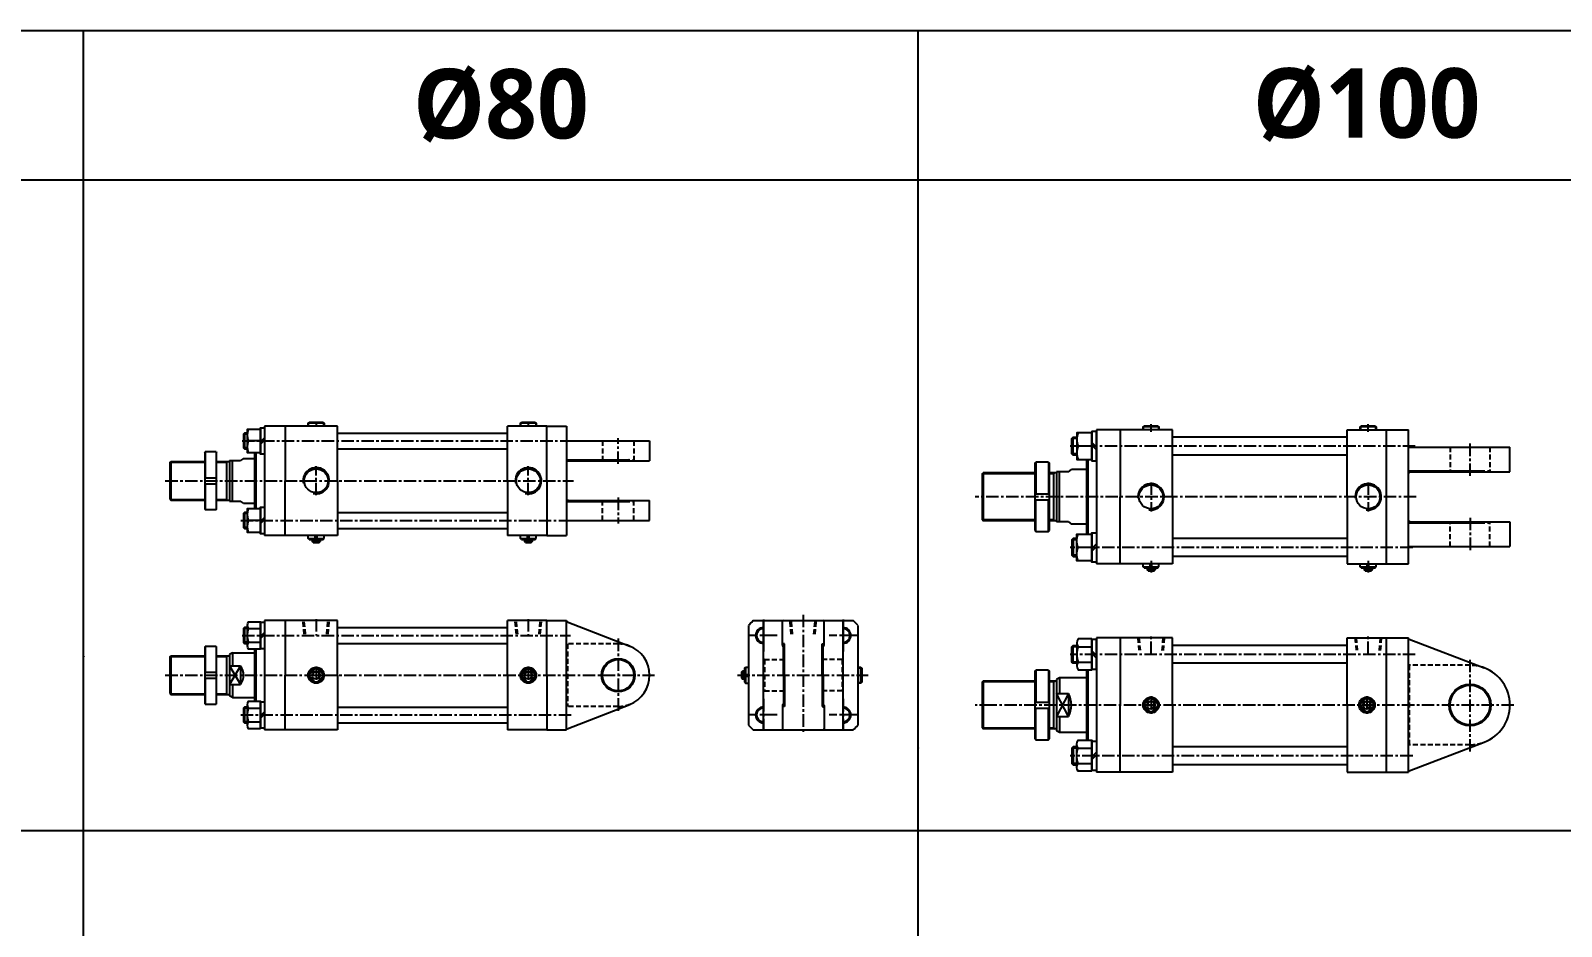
# Model space of a CAD drawing. Extents: x -819 to 29893, y -8942 to 9886.
# Drawn here: x 2279 to 3819, y 3407 to 4308 of the extents above; entities that cross this region are included whole.
import ezdxf

# ---------------------------------------------------------------- set-up
doc = ezdxf.new("R2010")
doc.units = 0
doc.header["$LTSCALE"] = 10
doc.header["$MEASUREMENT"] = 0
for name, pattern in [('CENTER', [2, 1.25, -0.25, 0.25, -0.25]), ('CENTERX2', [4, 2.5, -0.5, 0.5, -0.5]), ('HIDDENX2', [0.75, 0.5, -0.25])]:
    doc.linetypes.add(name, pattern=pattern)
doc.layers.get('0').update_dxf_attribs({"linetype": 'CONTINUOUS'})
doc.layers.get('DEFPOINTS').update_dxf_attribs({"linetype": 'CONTINUOUS'})
for name, color, linetype in [('CEN', 1, 'CENTERX2'), ('CENTER', 1, 'CENTER'), ('HID', 2, 'HIDDENX2'), ('ML', 7, 'CONTINUOUS'), ('THIN', 3, 'CONTINUOUS'), ('외형선', 3, 'CONTINUOUS'), ('중심선', 1, 'CENTER'), ('테두리', 7, 'CONTINUOUS')]:
    doc.layers.add(name, color=color, linetype=linetype)
doc.styles.add('문자', font='romans.shx')

msp = doc.modelspace()

# ---------------------------------------------------------------- linework, layer by layer
for p, q in [((1546.9, 4307.9), (2332, 4307.9)), ((2332, 4307.9), (5151.6, 4307.9)), ((2332.5, 2847.5), (2332.5, 4307.4)), ((3172.1, 2847.5), (3172.1, 4307.4)), ((1547.4, 4157.9), (2332.5, 4157.9)), ((2332.5, 4157.9), (3172.1, 4157.9)), ((3172.1, 4157.9), (4085.3, 4157.9)), ((5152.1, 3502.7), (-0.5, 3502.7))]:
    msp.add_line(p, q)
for centre, start, end in [((2332, 4307.4), 0, 90), ((3171.6, 4307.4), 0, 90), ((2333, 3678.4), 180, 270), ((3172.6, 3586.4), 180, 270)]:
    msp.add_arc(centre, 0.5, start, end)
at = {"layer": 'CEN', "color": 1, "linetype": 'CENTER'}
for p, q in [((2870.4, 3872), (2870.4, 3898)), ((3727.4, 3859.8), (3727.4, 3892.8)), ((2870.4, 3838), (2870.4, 3812)), ((3727.4, 3817.8), (3727.4, 3784.8)), ((2870.4, 3696.1), (2870.4, 3622.5)), ((3727.4, 3582.4), (3727.4, 3676.1))]:
    msp.add_line(p, q, dxfattribs=at)
at = {"layer": 'CEN', "color": 1, "linetype": 'CENTER', "ltscale": 1.5}
for p, q in [((3016.5, 3710.3), (3016.5, 3688.3)), ((3096.5, 3710.3), (3096.5, 3688.3)), ((3016.5, 3608.3), (3016.5, 3630.3)), ((3096.5, 3608.3), (3096.5, 3630.3))]:
    msp.add_line(p, q, dxfattribs=at)
at = {"layer": 'CENTER'}
for p, q in [((3016.5, 3715.4), (3016.5, 3683.2)), ((3096.5, 3715.4), (3096.5, 3683.2)), ((3030.4, 3699.3), (3002.5, 3699.3)), ((3110.4, 3699.3), (3082.5, 3699.3)), ((3016.5, 3635.4), (3016.5, 3603.2)), ((3096.5, 3635.4), (3096.5, 3603.2)), ((3030.4, 3619.3), (3002.5, 3619.3)), ((3110.4, 3619.3), (3082.5, 3619.3))]:
    msp.add_line(p, q, dxfattribs=at)
at = {"layer": 'DEFPOINTS', "color": 0, "linetype": 'ByBlock'}
for p in [(3036.5, 3690.8), (3076.5, 3690.8)]:
    msp.add_point(p, dxfattribs=at)
at = {"layer": 'HID'}
for p, q in [((2854.7, 3895), (2854.7, 3876)), ((2886.2, 3895), (2886.2, 3876)), ((3707.4, 3888.8), (3707.4, 3864.8)), ((3747.4, 3888.8), (3747.4, 3864.8)), ((2853.7, 3875), (2854.7, 3876)), ((2854.7, 3876), (2886.2, 3876)), ((2887.2, 3875), (2886.2, 3876)), ((3706.4, 3863.8), (3707.4, 3864.8)), ((3707.4, 3864.8), (3747.4, 3864.8)), ((3748.4, 3863.8), (3747.4, 3864.8)), ((2853.7, 3835), (2854.7, 3834)), ((2887.2, 3835), (2886.2, 3834)), ((2854.7, 3834), (2886.2, 3834)), ((2854.7, 3815), (2854.7, 3834)), ((2886.2, 3815), (2886.2, 3834)), ((3706.4, 3813.8), (3707.4, 3812.8)), ((3707.4, 3812.8), (3747.4, 3812.8)), ((3707.4, 3788.8), (3707.4, 3812.8)), ((3748.4, 3813.8), (3747.4, 3812.8)), ((3747.4, 3788.8), (3747.4, 3812.8)), ((2554.4, 3700.6), (2553.2, 3714.3)), ((2555.7, 3700.6), (2554.4, 3714.3)), ((2577.2, 3700.6), (2578.4, 3714.3)), ((2578.4, 3700.6), (2579.7, 3714.3)), ((2767.9, 3700.6), (2766.7, 3714.2)), ((2769.2, 3700.6), (2767.9, 3714.2)), ((2790.7, 3700.6), (2791.9, 3714.2)), ((2791.9, 3700.6), (2793.2, 3714.2)), ((3044.5, 3700.6), (3043.2, 3714.2)), ((3045.7, 3700.6), (3044.5, 3714.2)), ((3067.2, 3700.6), (3068.5, 3714.2)), ((3068.5, 3700.6), (3069.7, 3714.2)), ((3393.1, 3696.8), (3394.4, 3682.8)), ((3394.3, 3696.8), (3395.6, 3682.2)), ((3418.4, 3696.8), (3417.2, 3682.2)), ((3419.6, 3696.8), (3418.4, 3682.8)), ((3611.6, 3696.8), (3612.9, 3682.8)), ((3612.8, 3696.8), (3614.1, 3682.2)), ((3636.9, 3696.8), (3635.7, 3682.2)), ((3638.1, 3696.8), (3636.9, 3682.8)), ((2870.4, 3690.8), (2818.4, 3690.8)), ((2819.4, 3690.8), (2819.4, 3627.8)), ((3016.5, 3676), (3017.5, 3675)), ((3017.5, 3675), (3036.5, 3675)), ((3017.5, 3675), (3017.5, 3643.5)), ((3095.5, 3675), (3076.5, 3675)), ((3096.5, 3676), (3095.5, 3675)), ((3095.5, 3675), (3095.5, 3643.5)), ((3727.4, 3669.3), (3665.4, 3669.3)), ((3666.4, 3589.3), (3666.4, 3669.3)), ((3016.5, 3642.5), (3017.5, 3643.5)), ((3017.5, 3643.5), (3036.5, 3643.5)), ((3095.5, 3643.5), (3076.5, 3643.5)), ((3096.5, 3642.5), (3095.5, 3643.5)), ((2870.4, 3627.8), (2818.4, 3627.8)), ((3727.4, 3589.3), (3665.4, 3589.3))]:
    msp.add_line(p, q, dxfattribs=at)
for centre, radius, start, end in [((2880.9, 3875), 1, 0, 90), ((3740.6, 3863.8), 1, 0, 90), ((2880.9, 3835), 1, 270, 0), ((3740.6, 3813.8), 1, 270, 0), ((2870.4, 3659.3), 31.5, 68.7655, 90), ((3727.4, 3629.3), 40, 69.0952, 90), ((2870.4, 3659.3), 31.5, 270, 291.2345), ((3727.4, 3629.3), 40, 270, 290.9048)]:
    msp.add_arc(centre, radius, start, end, dxfattribs=at)
at = {"layer": 'ML'}
for p, q in [((2558.4, 3913), (2559.4, 3914)), ((2574.4, 3913), (2558.4, 3913)), ((2558.4, 3910), (2558.4, 3913)), ((2559.4, 3914), (2573.4, 3914)), ((2573.4, 3914), (2574.4, 3913)), ((2574.4, 3913), (2574.4, 3910)), ((2771.9, 3913), (2772.9, 3914)), ((2787.9, 3913), (2771.9, 3913)), ((2771.9, 3910), (2771.9, 3913)), ((2772.9, 3914), (2786.9, 3914)), ((2786.9, 3914), (2787.9, 3913)), ((2787.9, 3913), (2787.9, 3910)), ((2494.5, 3903), (2494.5, 3887)), ((2510.4, 3894.1), (2514.4, 3898.1)), ((2514.4, 3910), (2514.4, 3800)), ((2535.4, 3910), (2514.4, 3910)), ((2587.9, 3910), (2535.4, 3910)), ((2535.4, 3910), (2535.4, 3855)), ((2587.9, 3855), (2587.9, 3910)), ((2587.9, 3903), (2758.9, 3903)), ((2798.4, 3910), (2758.9, 3910)), ((2758.9, 3855), (2758.9, 3910)), ((2798.4, 3855), (2798.4, 3910)), ((2798.4, 3910), (2818.4, 3910)), ((2818.4, 3910), (2818.4, 3800)), ((3328.1, 3880.8), (3328.1, 3898.8)), ((3351.4, 3906.3), (3351.4, 3771.3)), ((3375.4, 3906.3), (3351.4, 3906.3)), ((3427.9, 3906.3), (3375.4, 3906.3)), ((3375.4, 3906.3), (3375.4, 3838.8)), ((3398.4, 3909.3), (3399.4, 3910.3)), ((3414.4, 3909.3), (3398.4, 3909.3)), ((3398.4, 3906.3), (3398.4, 3909.3)), ((3399.4, 3910.3), (3413.4, 3910.3)), ((3413.4, 3910.3), (3414.4, 3909.3)), ((3414.4, 3909.3), (3414.4, 3906.3)), ((3427.9, 3838.8), (3427.9, 3906.3)), ((3603.9, 3898.8), (3427.9, 3898.8)), ((3603.9, 3906.3), (3643.4, 3906.3)), ((3603.9, 3838.8), (3603.9, 3906.3)), ((3610.4, 3906.3), (3636.8, 3906.3)), ((3616.9, 3909.3), (3617.9, 3910.3)), ((3632.9, 3909.3), (3616.9, 3909.3)), ((3616.9, 3906.3), (3616.9, 3909.3)), ((3617.9, 3910.3), (3631.9, 3910.3)), ((3631.9, 3910.3), (3632.9, 3909.3)), ((3632.9, 3909.3), (3632.9, 3906.3)), ((3643.4, 3771.3), (3643.4, 3906.3)), ((3643.4, 3906.3), (3665.4, 3906.3)), ((3665.4, 3771.3), (3665.4, 3906.3)), ((2454.3, 3883.5), (2454.8, 3884)), ((2454.3, 3883.5), (2454.3, 3826.5)), ((2454.8, 3884), (2454.8, 3858)), ((2465.8, 3884), (2454.8, 3884)), ((2465.8, 3884), (2465.8, 3858)), ((2465.8, 3884), (2466.3, 3883.5)), ((2466.3, 3826.5), (2466.3, 3883.5)), ((2510.4, 3895), (2498.5, 3895)), ((2504.4, 3883), (2504.4, 3827)), ((2505.9, 3883), (2505.9, 3827)), ((2510.4, 3891.9), (2514.4, 3895.9)), ((2587.9, 3887), (2758.9, 3887)), ((2818.4, 3895), (2901.9, 3895)), ((2901.9, 3895), (2901.9, 3875)), ((3346.8, 3889.8), (3333, 3889.8)), ((3346.8, 3893.4), (3351.4, 3888.8)), ((3346.8, 3890.8), (3351.4, 3886.2)), ((3665.4, 3888.8), (3767.4, 3888.8)), ((3767.4, 3863.8), (3767.4, 3888.8)), ((2419.4, 3873.5), (2420.4, 3874.5)), ((2419.4, 3873.5), (2419.4, 3836.5)), ((2420.4, 3874.5), (2420.4, 3835.5)), ((2420.4, 3874.5), (2454.3, 3874.5)), ((2466.3, 3874.5), (2479.4, 3874.5)), ((2476.4, 3874.5), (2476.4, 3835.5)), ((2479.4, 3875.5), (2479.4, 3834.5)), ((2479.4, 3875.5), (2490.4, 3875.5)), ((2482.4, 3834.5), (2482.4, 3875.5)), ((2493.4, 3877.5), (2490.4, 3875.5)), ((2493.4, 3877.5), (2504.4, 3877.5)), ((2818.4, 3876), (2880.9, 3876)), ((2818.4, 3874), (2819.4, 3874)), ((2819.4, 3875), (2901.9, 3875)), ((2819.4, 3874), (2819.4, 3875)), ((3289.4, 3872.8), (3290.4, 3873.8)), ((3289.4, 3872.8), (3289.4, 3804.8)), ((3290.4, 3873.8), (3290.4, 3841.8)), ((3303.4, 3873.8), (3290.4, 3873.8)), ((3303.4, 3873.8), (3303.4, 3841.8)), ((3303.4, 3873.8), (3304.4, 3872.8)), ((3304.4, 3804.8), (3304.4, 3872.8)), ((3323.4, 3863.8), (3326.4, 3866.3)), ((3341.4, 3866.3), (3326.4, 3866.3)), ((3341.4, 3876.3), (3341.4, 3801.3)), ((3342.9, 3876.3), (3342.9, 3801.3)), ((3603.9, 3880.8), (3427.9, 3880.8)), ((2454.3, 3858), (2466.3, 3858)), ((2454.3, 3852), (2466.3, 3852)), ((2454.8, 3852), (2454.8, 3826)), ((2465.8, 3852), (2465.8, 3826)), ((2535.4, 3800), (2535.4, 3855)), ((2587.9, 3855), (2587.9, 3800)), ((2758.9, 3855), (2758.9, 3800)), ((2798.4, 3855), (2798.4, 3800)), ((3236.4, 3861.8), (3237.4, 3862.8)), ((3236.4, 3861.8), (3236.4, 3815.8)), ((3237.4, 3862.8), (3237.4, 3814.8)), ((3289.4, 3862.8), (3237.4, 3862.8)), ((3311.4, 3862.8), (3304.4, 3862.8)), ((3308.4, 3862.8), (3308.4, 3814.8)), ((3311.4, 3863.8), (3311.4, 3813.8)), ((3323.4, 3863.8), (3311.4, 3863.8)), ((3314.4, 3813.8), (3314.4, 3863.8)), ((3665.4, 3864.8), (3740.6, 3864.8)), ((3665.4, 3862.8), (3666.4, 3862.8)), ((3666.4, 3863.8), (3767.4, 3863.8)), ((3666.4, 3863.8), (3666.4, 3862.8)), ((2419.4, 3836.5), (2420.4, 3835.5)), ((2420.4, 3835.5), (2454.3, 3835.5)), ((2466.3, 3835.5), (2479.4, 3835.5)), ((2818.4, 3836), (2819.4, 3836)), ((2819.4, 3836), (2819.4, 3835)), ((2819.4, 3835), (2901.9, 3835)), ((2901.9, 3815), (2901.9, 3835)), ((3289.4, 3841.8), (3304.4, 3841.8)), ((3289.4, 3835.8), (3304.4, 3835.8)), ((3290.4, 3803.8), (3290.4, 3835.8)), ((3303.4, 3803.8), (3303.4, 3835.8)), ((3375.4, 3771.3), (3375.4, 3838.8)), ((3427.9, 3838.8), (3427.9, 3771.3)), ((3603.9, 3838.8), (3603.9, 3771.3)), ((2454.3, 3826.5), (2454.8, 3826)), ((2454.8, 3826), (2465.8, 3826)), ((2465.8, 3826), (2466.3, 3826.5)), ((2479.4, 3834.5), (2490.4, 3834.5)), ((2493.4, 3832.5), (2490.4, 3834.5)), ((2493.4, 3832.5), (2504.4, 3832.5)), ((2494.5, 3823), (2494.5, 3807)), ((2587.9, 3823), (2758.9, 3823)), ((2818.4, 3834), (2880.9, 3834)), ((2510.4, 3815), (2498.5, 3815)), ((2510.4, 3814.1), (2514.4, 3818.1)), ((2510.4, 3811.9), (2514.4, 3815.9)), ((2587.9, 3807), (2758.9, 3807)), ((2818.4, 3815), (2901.9, 3815)), ((3236.4, 3815.8), (3237.4, 3814.8)), ((3289.4, 3814.8), (3237.4, 3814.8)), ((3289.4, 3804.8), (3290.4, 3803.8)), ((3303.4, 3803.8), (3304.4, 3804.8)), ((3311.4, 3814.8), (3304.4, 3814.8)), ((3323.4, 3813.8), (3311.4, 3813.8)), ((3323.4, 3813.8), (3326.4, 3811.3)), ((3341.4, 3811.3), (3326.4, 3811.3)), ((3665.4, 3814.8), (3666.4, 3814.8)), ((3665.4, 3812.8), (3740.6, 3812.8)), ((3666.4, 3813.8), (3666.4, 3814.8)), ((3666.4, 3813.8), (3767.4, 3813.8)), ((3767.4, 3813.8), (3767.4, 3788.8)), ((2535.4, 3800), (2514.4, 3800)), ((2587.9, 3800), (2535.4, 3800)), ((2558.4, 3797), (2558.4, 3800)), ((2559.4, 3796), (2558.4, 3797)), ((2558.4, 3797), (2565.6, 3797)), ((2559.4, 3796), (2573.4, 3796)), ((2562.4, 3796), (2562.4, 3794)), ((2563.4, 3793), (2562.4, 3794)), ((2562.4, 3794), (2570.4, 3794)), ((2563.4, 3793), (2569.4, 3793)), ((2565.6, 3796), (2565.6, 3800)), ((2567.3, 3796), (2567.3, 3800)), ((2567.3, 3797), (2574.4, 3797)), ((2569.4, 3793), (2570.4, 3794)), ((2570.4, 3796), (2570.4, 3794)), ((2573.4, 3796), (2574.4, 3797)), ((2574.4, 3797), (2574.4, 3800)), ((2798.4, 3800), (2758.9, 3800)), ((2771.9, 3797), (2771.9, 3800)), ((2772.9, 3796), (2771.9, 3797)), ((2771.9, 3797), (2779.1, 3797)), ((2772.9, 3796), (2786.9, 3796)), ((2775.9, 3796), (2775.9, 3794)), ((2775.9, 3794), (2783.9, 3794)), ((2776.9, 3793), (2775.9, 3794)), ((2776.9, 3793), (2782.9, 3793)), ((2779.1, 3796), (2779.1, 3800)), ((2780.8, 3796), (2780.8, 3800)), ((2780.8, 3797), (2787.9, 3797)), ((2782.9, 3793), (2783.9, 3794)), ((2783.9, 3796), (2783.9, 3794)), ((2786.9, 3796), (2787.9, 3797)), ((2787.9, 3797), (2787.9, 3800)), ((2798.4, 3800), (2818.4, 3800)), ((3290.4, 3803.8), (3303.4, 3803.8)), ((3328.1, 3796.8), (3328.1, 3778.8)), ((3346.8, 3786.8), (3351.4, 3791.4)), ((3346.8, 3784.2), (3351.4, 3788.8)), ((3603.9, 3796.8), (3427.9, 3796.8)), ((3665.4, 3788.8), (3767.4, 3788.8)), ((3346.8, 3787.8), (3333, 3787.8)), ((3603.9, 3778.8), (3427.9, 3778.8)), ((3375.4, 3771.3), (3351.4, 3771.3)), ((3427.9, 3771.3), (3375.4, 3771.3)), ((3398.4, 3768.3), (3398.4, 3771.3)), ((3398.4, 3768.3), (3405.5, 3768.3)), ((3399.4, 3767.3), (3398.4, 3768.3)), ((3399.4, 3767.3), (3413.4, 3767.3)), ((3402.4, 3767.3), (3402.4, 3765.3)), ((3402.4, 3765.3), (3410.4, 3765.3)), ((3403.4, 3764.3), (3402.4, 3765.3)), ((3403.4, 3764.3), (3409.4, 3764.3)), ((3405.5, 3767.3), (3405.5, 3771.3)), ((3407.2, 3767.3), (3407.2, 3771.3)), ((3407.2, 3768.3), (3414.4, 3768.3)), ((3409.4, 3764.3), (3410.4, 3765.3)), ((3410.4, 3767.3), (3410.4, 3765.3)), ((3413.4, 3767.3), (3414.4, 3768.3)), ((3414.4, 3768.3), (3414.4, 3771.3)), ((3603.9, 3771.3), (3643.4, 3771.3)), ((3616.9, 3768.3), (3616.9, 3771.3)), ((3617.9, 3767.3), (3616.9, 3768.3)), ((3616.9, 3768.3), (3624, 3768.3)), ((3617.9, 3767.3), (3631.9, 3767.3)), ((3620.9, 3767.3), (3620.9, 3765.3)), ((3620.9, 3765.3), (3628.9, 3765.3)), ((3621.9, 3764.3), (3620.9, 3765.3)), ((3621.9, 3764.3), (3627.9, 3764.3)), ((3624, 3767.3), (3624, 3771.3)), ((3625.7, 3767.3), (3625.7, 3771.3)), ((3625.7, 3768.3), (3632.9, 3768.3)), ((3627.9, 3764.3), (3628.9, 3765.3)), ((3628.9, 3767.3), (3628.9, 3765.3)), ((3631.9, 3767.3), (3632.9, 3768.3)), ((3632.9, 3768.3), (3632.9, 3771.3)), ((3643.4, 3771.3), (3665.4, 3771.3)), ((2535.4, 3714.3), (2514.4, 3714.3)), ((2514.4, 3714.3), (2514.4, 3604.3)), ((2587.9, 3714.3), (2535.4, 3714.3)), ((2535.4, 3714.3), (2535.4, 3659.3)), ((2587.9, 3659.3), (2587.9, 3714.3)), ((2798.4, 3714.3), (2758.9, 3714.3)), ((2758.9, 3659.3), (2758.9, 3714.3)), ((2798.4, 3659.3), (2798.4, 3714.3)), ((2798.4, 3714.3), (2818.4, 3714.3)), ((2818.4, 3604.3), (2818.4, 3714.3)), ((2819.1, 3713), (2881.9, 3688.6)), ((3006.2, 3714.3), (3106.7, 3714.3)), ((3016.5, 3604.3), (3016.5, 3714.3)), ((3035.5, 3689.6), (3035.5, 3713.3)), ((3077.5, 3689.6), (3077.5, 3713.3)), ((3096.5, 3604.3), (3096.5, 3714.3)), ((2494.5, 3707.3), (2494.5, 3691.3)), ((2497.4, 3688.9), (2497.4, 3709.7)), ((2498.5, 3706.2), (2510.4, 3706.2)), ((2510.4, 3698.4), (2514.4, 3702.4)), ((2510.4, 3696.2), (2514.4, 3700.2)), ((2587.9, 3707.3), (2758.9, 3707.3)), ((3001.5, 3709.5), (3001.5, 3609)), ((3111.5, 3709.5), (3111.5, 3609)), ((3375.4, 3696.8), (3351.4, 3696.8)), ((3351.4, 3696.8), (3351.4, 3561.8)), ((3375.4, 3696.8), (3375.4, 3629.3)), ((3427.9, 3696.8), (3375.4, 3696.8)), ((3427.9, 3629.3), (3427.9, 3696.8)), ((3603.9, 3696.8), (3643.4, 3696.8)), ((3603.9, 3629.3), (3603.9, 3696.8)), ((3610.4, 3696.8), (3636.8, 3696.8)), ((3643.4, 3561.8), (3643.4, 3696.8)), ((3643.4, 3696.8), (3665.4, 3696.8)), ((3665.4, 3561.8), (3665.4, 3696.8)), ((3665.4, 3696.4), (3665.4, 3696.8)), ((2454.3, 3687.8), (2454.8, 3688.3)), ((2454.3, 3687.8), (2454.3, 3630.8)), ((2465.8, 3688.3), (2454.8, 3688.3)), ((2454.8, 3688.3), (2454.8, 3662.3)), ((2465.8, 3688.3), (2466.3, 3687.8)), ((2465.8, 3688.3), (2465.8, 3662.3)), ((2466.3, 3630.8), (2466.3, 3687.8)), ((2482.4, 3681.8), (2479.4, 3680)), ((2482.4, 3681.8), (2504.4, 3681.8)), ((2482.4, 3681.8), (2482.4, 3668.6)), ((2498.5, 3692.4), (2510.4, 3692.4)), ((2504.4, 3685.4), (2504.4, 3633.1)), ((2505.9, 3685.4), (2505.9, 3633.1)), ((2587.9, 3691.3), (2758.9, 3691.3)), ((3036.5, 3659.3), (3036.5, 3690.8)), ((3037.5, 3690.8), (3036.5, 3690.8)), ((3037.5, 3659.3), (3037.5, 3690.8)), ((3075.5, 3659.3), (3075.5, 3690.8)), ((3075.5, 3690.8), (3076.5, 3690.8)), ((3076.5, 3659.3), (3076.5, 3690.8)), ((3328.1, 3671.3), (3328.1, 3689.3)), ((3331.8, 3691.9), (3331.8, 3668.6)), ((3333, 3688), (3346.8, 3688)), ((3346.8, 3683.9), (3351.4, 3679.3)), ((3346.8, 3681.2), (3351.4, 3676.6)), ((3603.9, 3689.3), (3427.9, 3689.3)), ((3666, 3695.5), (3741.6, 3666.6)), ((2419.4, 3677.8), (2420.4, 3678.8)), ((2419.4, 3677.8), (2419.4, 3640.8)), ((2420.4, 3678.8), (2454.3, 3678.8)), ((2420.4, 3678.8), (2420.4, 3639.8)), ((2466.3, 3678.8), (2479.4, 3678.8)), ((2476.4, 3678.8), (2476.4, 3639.8)), ((2479.4, 3680), (2479.4, 3638.5)), ((2479.4, 3668.6), (2490.4, 3668.6)), ((2490.4, 3668.6), (2490.4, 3650)), ((2565.6, 3666.2), (2559.5, 3660.1)), ((2567.3, 3666.2), (2573.4, 3660.1)), ((2779.1, 3666.2), (2773, 3660.1)), ((2780.8, 3666.2), (2786.9, 3660.1)), ((2997.5, 3666.3), (2998.5, 3667.3)), ((2997.5, 3666.3), (2997.5, 3652.3)), ((2998.5, 3667.3), (2998.5, 3660.1)), ((2998.5, 3667.3), (3001.5, 3667.3)), ((3111.5, 3667.3), (3114.5, 3667.3)), ((3114.5, 3651.3), (3114.5, 3667.3)), ((3114.5, 3667.3), (3115.5, 3666.3)), ((3115.5, 3666.3), (3115.5, 3652.3)), ((3333, 3672.5), (3346.8, 3672.5)), ((3603.9, 3671.3), (3427.9, 3671.3)), ((2454.3, 3662.3), (2466.3, 3662.3)), ((2454.3, 3656.3), (2466.3, 3656.3)), ((2454.8, 3656.3), (2454.8, 3630.3)), ((2465.8, 3656.3), (2465.8, 3630.3)), ((2535.4, 3604.3), (2535.4, 3659.3)), ((2559.5, 3658.5), (2565.6, 3652.3)), ((2573.4, 3658.5), (2567.3, 3652.3)), ((2587.9, 3659.3), (2587.9, 3604.3)), ((2758.9, 3659.3), (2758.9, 3604.3)), ((2773, 3658.5), (2779.1, 3652.3)), ((2786.9, 3658.5), (2780.8, 3652.3)), ((2798.4, 3659.3), (2798.4, 3604.3)), ((2994.5, 3662.3), (2995.5, 3663.3)), ((2994.5, 3662.3), (2994.5, 3656.3)), ((2994.5, 3656.3), (2995.5, 3655.3)), ((2995.5, 3663.3), (2995.5, 3655.3)), ((2997.5, 3663.3), (2995.5, 3663.3)), ((2997.5, 3655.3), (2995.5, 3655.3)), ((2997.5, 3660.1), (3001.5, 3660.1)), ((2997.5, 3658.5), (3001.5, 3658.5)), ((2997.5, 3652.3), (2998.5, 3651.3)), ((2998.5, 3658.5), (2998.5, 3651.3)), ((2998.5, 3651.3), (3001.5, 3651.3)), ((3036.5, 3659.3), (3036.5, 3627.8)), ((3037.5, 3659.3), (3037.5, 3627.8)), ((3075.5, 3659.3), (3075.5, 3627.8)), ((3076.5, 3659.3), (3076.5, 3627.8)), ((3114.5, 3651.3), (3111.5, 3651.3)), ((3115.5, 3652.3), (3114.5, 3651.3)), ((3236.4, 3652.3), (3237.4, 3653.3)), ((3236.4, 3652.3), (3236.4, 3606.3)), ((3237.4, 3653.3), (3237.4, 3605.3)), ((3289.4, 3653.3), (3237.4, 3653.3)), ((3289.4, 3663.3), (3290.4, 3664.3)), ((3289.4, 3663.3), (3289.4, 3595.3)), ((3303.4, 3664.3), (3290.4, 3664.3)), ((3290.4, 3664.3), (3290.4, 3632.3)), ((3303.4, 3664.3), (3304.4, 3663.3)), ((3303.4, 3664.3), (3303.4, 3632.3)), ((3304.4, 3595.3), (3304.4, 3663.3)), ((3311.4, 3653.3), (3304.4, 3653.3)), ((3308.4, 3653.3), (3308.4, 3605.3)), ((3314.4, 3656.8), (3311.4, 3655)), ((3311.4, 3655), (3311.4, 3603.5)), ((3341.4, 3656.8), (3314.4, 3656.8)), ((3314.4, 3656.8), (3314.4, 3640.8)), ((3341.4, 3664.7), (3341.4, 3593.8)), ((3342.9, 3664.7), (3342.9, 3593.8)), ((2419.4, 3640.8), (2420.4, 3639.8)), ((2420.4, 3639.8), (2454.3, 3639.8)), ((2466.3, 3639.8), (2479.4, 3639.8)), ((2479.4, 3650), (2490.4, 3650)), ((2482.4, 3636.8), (2479.4, 3638.5)), ((2482.4, 3650), (2482.4, 3636.8)), ((2482.4, 3636.8), (2504.4, 3636.8)), ((3311.4, 3640.8), (3323.4, 3640.8)), ((3323.4, 3640.8), (3323.4, 3617.7)), ((3405.5, 3636.2), (3399.4, 3630.1)), ((3407.2, 3636.2), (3413.3, 3630.1)), ((3622.8, 3636.2), (3616.7, 3630.1)), ((3624.4, 3636.2), (3630.6, 3630.1)), ((2454.3, 3630.8), (2454.8, 3630.3)), ((2454.8, 3630.3), (2465.8, 3630.3)), ((2465.8, 3630.3), (2466.3, 3630.8)), ((2494.5, 3627.3), (2494.5, 3611.3)), ((2497.4, 3608.9), (2497.4, 3629.7)), ((2498.5, 3626.2), (2510.4, 3626.2)), ((2510.4, 3618.4), (2514.4, 3622.4)), ((2510.4, 3616.2), (2514.4, 3620.2)), ((2587.9, 3627.3), (2758.9, 3627.3)), ((2819.1, 3605.5), (2881.9, 3629.9)), ((3035.5, 3628.9), (3035.5, 3605.3)), ((3037.5, 3627.8), (3036.5, 3627.8)), ((3075.5, 3627.8), (3076.5, 3627.8)), ((3077.5, 3628.9), (3077.5, 3605.3)), ((3289.4, 3632.3), (3304.4, 3632.3)), ((3289.4, 3626.3), (3304.4, 3626.3)), ((3290.4, 3594.3), (3290.4, 3626.3)), ((3303.4, 3594.3), (3303.4, 3626.3)), ((3375.4, 3561.8), (3375.4, 3629.3)), ((3399.4, 3628.4), (3405.5, 3622.3)), ((3413.3, 3628.4), (3407.2, 3622.3)), ((3427.9, 3629.3), (3427.9, 3561.8)), ((3603.9, 3629.3), (3603.9, 3561.8)), ((3616.7, 3628.4), (3622.8, 3622.3)), ((3630.6, 3628.4), (3624.4, 3622.3)), ((2498.5, 3612.4), (2510.4, 3612.4)), ((2535.4, 3604.3), (2514.4, 3604.3)), ((2587.9, 3604.3), (2535.4, 3604.3)), ((2587.9, 3611.3), (2758.9, 3611.3)), ((2798.4, 3604.3), (2758.9, 3604.3)), ((2798.4, 3604.3), (2818.4, 3604.3)), ((2818.4, 3604.3), (2818.4, 3604.6)), ((3006.2, 3604.3), (3106.7, 3604.3)), ((3236.4, 3606.3), (3237.4, 3605.3)), ((3289.4, 3605.3), (3237.4, 3605.3)), ((3311.4, 3605.3), (3304.4, 3605.3)), ((3311.4, 3617.7), (3323.4, 3617.7)), ((3314.4, 3617.7), (3314.4, 3601.8)), ((3289.4, 3595.3), (3290.4, 3594.3)), ((3290.4, 3594.3), (3303.4, 3594.3)), ((3303.4, 3594.3), (3304.4, 3595.3)), ((3314.4, 3601.8), (3311.4, 3603.5)), ((3341.4, 3601.8), (3314.4, 3601.8)), ((3331.8, 3566.6), (3331.8, 3589.9)), ((3666, 3563), (3741.6, 3591.9)), ((3328.1, 3587.3), (3328.1, 3569.3)), ((3333, 3586), (3346.8, 3586)), ((3346.8, 3577.3), (3351.4, 3581.9)), ((3346.8, 3574.6), (3351.4, 3579.2)), ((3603.9, 3587.3), (3427.9, 3587.3)), ((3333, 3570.5), (3346.8, 3570.5)), ((3375.4, 3561.8), (3351.4, 3561.8)), ((3427.9, 3561.8), (3375.4, 3561.8)), ((3603.9, 3569.3), (3427.9, 3569.3)), ((3603.9, 3561.8), (3643.4, 3561.8)), ((3643.4, 3561.8), (3665.4, 3561.8)), ((3665.4, 3562.1), (3665.4, 3561.8))]:
    msp.add_line(p, q, dxfattribs=at)
at = {"layer": 'ML', "color": 1, "linetype": 'CENTER'}
for p, q in [((2566.4, 3914.5), (2566.4, 3909.2)), ((3406.4, 3904.2), (3406.4, 3911.8)), ((3624.9, 3904.2), (3624.9, 3911.8)), ((2566.4, 3840.4), (2566.4, 3869.6)), ((2779.9, 3840.4), (2779.9, 3869.6)), ((2414.7, 3855), (2825.2, 3855)), ((3406.4, 3853.3), (3406.4, 3824.2)), ((3624.9, 3853.3), (3624.9, 3824.2)), ((2566.4, 3800.9), (2566.4, 3792)), ((2779.9, 3800.9), (2779.9, 3792)), ((3406.4, 3774.3), (3406.4, 3762.7)), ((3624.9, 3774.3), (3624.9, 3762.7)), ((3056.5, 3720), (3056.5, 3602)), ((3406.4, 3680.6), (3406.4, 3698.5)), ((3624.9, 3680.6), (3624.9, 3698.5)), ((2566.4, 3668.1), (2566.4, 3650.5)), ((2779.9, 3668.1), (2779.9, 3650.5)), ((2557.6, 3659.3), (2575.2, 3659.3)), ((2771.1, 3659.3), (2788.7, 3659.3)), ((2990.2, 3659.3), (3121.8, 3659.3)), ((3406.4, 3638.1), (3406.4, 3620.5)), ((3623.6, 3638.1), (3623.6, 3620.5)), ((3397.6, 3629.3), (3415.2, 3629.3)), ((3614.8, 3629.3), (3632.4, 3629.3))]:
    msp.add_line(p, q, dxfattribs=at)
at = {"layer": 'ML'}
for points in [[(2497.4, 3903), (2494.5, 3903), (2493.4, 3901.9), (2493.4, 3888.1), (2494.5, 3887), (2497.4, 3887)], [(2514.4, 3908.3), (2514.4, 3881.7), (2510.4, 3881.7), (2510.4, 3908.3), (2514.4, 3908.3)], [(3331.8, 3880.8), (3328.1, 3880.8), (3326.8, 3882.1), (3326.8, 3897.4), (3328.1, 3898.8), (3331.8, 3898.8)], [(3351.4, 3875), (3351.4, 3904.6), (3346.8, 3904.6), (3346.8, 3875), (3351.4, 3875)], [(2497.4, 3823), (2494.5, 3823), (2493.4, 3821.9), (2493.4, 3808.1), (2494.5, 3807), (2497.4, 3807)], [(2514.4, 3828.3), (2514.4, 3801.7), (2510.4, 3801.7), (2510.4, 3828.3), (2514.4, 3828.3)], [(3331.8, 3796.8), (3328.1, 3796.8), (3326.8, 3795.4), (3326.8, 3780.1), (3328.1, 3778.8), (3331.8, 3778.8)], [(3351.4, 3802.6), (3351.4, 3773), (3346.8, 3773), (3346.8, 3802.6), (3351.4, 3802.6)], [(2514.4, 3712.6), (2514.4, 3686), (2510.4, 3686), (2510.4, 3712.6), (2514.4, 3712.6)], [(2497.4, 3707.3), (2494.5, 3707.3), (2493.4, 3706.2), (2493.4, 3692.4), (2494.5, 3691.3), (2497.4, 3691.3)], [(3331.8, 3671.3), (3328.1, 3671.3), (3326.8, 3672.6), (3326.8, 3687.9), (3328.1, 3689.3), (3331.8, 3689.3)], [(3351.4, 3665.5), (3351.4, 3695.1), (3346.8, 3695.1), (3346.8, 3665.5), (3351.4, 3665.5)], [(2497.4, 3627.3), (2494.5, 3627.3), (2493.4, 3626.2), (2493.4, 3612.4), (2494.5, 3611.3), (2497.4, 3611.3)], [(2514.4, 3632.6), (2514.4, 3606), (2510.4, 3606), (2510.4, 3632.6), (2514.4, 3632.6)], [(3351.4, 3593.1), (3351.4, 3563.5), (3346.8, 3563.5), (3346.8, 3593.1), (3351.4, 3593.1)], [(3331.8, 3587.3), (3328.1, 3587.3), (3326.8, 3585.9), (3326.8, 3570.6), (3328.1, 3569.3), (3331.8, 3569.3)]]:
    msp.add_lwpolyline(points, dxfattribs=at)
for points in [[(2498.5, 3883, -0.178633), (2498.5, 3895, -0.178633), (2498.5, 3907)], [(3333, 3903.3, 0.178633), (3333, 3889.8, 0.178633), (3333, 3876.3)], [(2498.5, 3803, -0.178633), (2498.5, 3815, -0.178633), (2498.5, 3827)], [(3333, 3774.3, -0.178633), (3333, 3787.8, -0.178633), (3333, 3801.3)], [(2510.4, 3685.4), (2498.5, 3685.4, -0.309401), (2498.5, 3692.4, -0.154701), (2498.5, 3706.2, -0.309401), (2498.5, 3713.1), (2510.4, 3713.1), (2510.4, 3685.4)], [(3346.8, 3695.8), (3333, 3695.8, 0.309401), (3333, 3688, 0.154701), (3333, 3672.5, 0.309401), (3333, 3664.7), (3346.8, 3664.7), (3346.8, 3695.8)], [(2510.4, 3605.4), (2498.5, 3605.4, -0.309401), (2498.5, 3612.4, -0.154701), (2498.5, 3626.2, -0.309401), (2498.5, 3633.1), (2510.4, 3633.1), (2510.4, 3605.4)], [(3346.8, 3562.7), (3333, 3562.7, -0.309401), (3333, 3570.5, -0.154701), (3333, 3586, -0.309401), (3333, 3593.8), (3346.8, 3593.8), (3346.8, 3562.7)]]:
    msp.add_lwpolyline(points, format="xyb", dxfattribs=at)
for points in [[(2510.4, 3883), (2497.4, 3883), (2497.4, 3907), (2510.4, 3907)], [(3346.8, 3903.3), (3331.8, 3903.3), (3331.8, 3876.3), (3346.8, 3876.3)], [(2510.4, 3803), (2497.4, 3803), (2497.4, 3827), (2510.4, 3827)], [(3346.8, 3774.3), (3331.8, 3774.3), (3331.8, 3801.3), (3346.8, 3801.3)]]:
    msp.add_lwpolyline(points, close=True, dxfattribs=at)
for centre, radius in [((2566.4, 3855), 12), ((2779.9, 3855), 12), ((3406.4, 3838.8), 12.1), ((3624.9, 3838.8), 12.1), ((2566.4, 3659.3), 8), ((2566.4, 3659.3), 7), ((2779.9, 3659.3), 8), ((2779.9, 3659.3), 7), ((2870.4, 3659.3), 16.8), ((2870.4, 3659.3), 15.8), ((2566.4, 3659.3), 4), ((2779.9, 3659.3), 4), ((3727.4, 3629.3), 21), ((3406.4, 3629.3), 8), ((3406.4, 3629.3), 7), ((3623.6, 3629.3), 8), ((3623.6, 3629.3), 7), ((3727.4, 3629.3), 20), ((3406.4, 3629.3), 4), ((3623.6, 3629.3), 4)]:
    msp.add_circle(centre, radius, dxfattribs=at)
for centre, radius, start, end in [((2819.4, 3714), 1, 180, 248.7655), ((3056.5, 3659.3), 74.5, 132.417, 137.583), ((3036.5, 3713.3), 1, 90, 180), ((3076.5, 3713.3), 1, 0, 90), ((3056.5, 3659.3), 74.5, 42.417, 47.583), ((3016.5, 3699.3), 8, 90, 270), ((3096.5, 3699.3), 8, 270, 90), ((3666.4, 3696.4), 1, 180, 249.0952), ((2870.4, 3659.3), 31.5, 291.2345, 68.7655), ((3036.5, 3691.8), 1, 180, 270), ((3036.5, 3689.6), 1, 180, 270), ((3076.5, 3691.8), 1, 270, 0), ((3076.5, 3689.6), 1, 270, 0), ((2477.6, 3659.3), 15.8, 324.1474, 35.8526), ((3727.4, 3629.3), 40, 290.9048, 69.0952), ((3302.6, 3629.3), 23.7, 330.8896, 29.1104), ((3016.5, 3619.3), 8, 90, 270), ((3036.5, 3628.9), 1, 90, 180), ((3036.5, 3626.8), 1, 90, 180), ((3076.5, 3628.9), 1, 0, 90), ((3076.5, 3626.8), 1, 0, 90), ((3096.5, 3619.3), 8, 270, 90), ((2819.4, 3604.6), 1, 111.2345, 180), ((3056.5, 3659.3), 74.5, 222.417, 227.583), ((3036.5, 3605.3), 1, 180, 270), ((3076.5, 3605.3), 1, 270, 0), ((3056.5, 3659.3), 74.5, 312.417, 317.583), ((3666.4, 3562.1), 1, 110.9048, 180)]:
    msp.add_arc(centre, radius, start, end, dxfattribs=at)
at = {"layer": 'THIN', "color": 2}
for p, q in [((2497.4, 3706.2), (2493.4, 3706.2)), ((2497.4, 3692.4), (2493.4, 3692.4)), ((2497.4, 3626.2), (2493.4, 3626.2)), ((2497.4, 3612.4), (2493.4, 3612.4))]:
    msp.add_line(p, q, dxfattribs=at)
at = {"layer": '외형선', "color": 1, "linetype": 'CENTER'}
for p, q in [((2779.9, 3914.5), (2779.9, 3909.2)), ((2491.9, 3895), (2824.8, 3895)), ((2490.5, 3815), (2824.6, 3815)), ((2566.4, 3715.7), (2566.4, 3699.3)), ((2779.9, 3715.7), (2779.9, 3698.3)), ((2491.9, 3699.3), (2822.2, 3699.3)), ((2414.7, 3659.3), (2907, 3659.3)), ((2490.5, 3619.3), (2824.6, 3619.3))]:
    msp.add_line(p, q, dxfattribs=at)
at = {"layer": '중심선'}
for p, q in [((3672.3, 3889.8), (3325, 3889.8)), ((3673.1, 3838.8), (3229.4, 3838.8)), ((3669.7, 3787.8), (3325.1, 3787.8)), ((3672.3, 3680.3), (3325, 3680.3)), ((3771.4, 3629.3), (3229.4, 3629.3)), ((3669.7, 3578.3), (3325.1, 3578.3))]:
    msp.add_line(p, q, dxfattribs=at)
at = {"layer": '테두리', "color": 7}
for p, q in [((2558.9, 3910), (2558.9, 3913.5)), ((2573.9, 3913.5), (2573.9, 3910)), ((2772.4, 3910), (2772.4, 3913.5)), ((2787.4, 3913.5), (2787.4, 3910)), ((2497.4, 3901.9), (2493.4, 3901.9)), ((3331.8, 3897.4), (3326.8, 3897.4)), ((3398.9, 3906.3), (3398.9, 3909.8)), ((3413.9, 3909.8), (3413.9, 3906.3)), ((3617.4, 3906.3), (3617.4, 3909.8)), ((3632.4, 3909.8), (3632.4, 3906.3)), ((2497.4, 3888.1), (2493.4, 3888.1)), ((3331.8, 3882.1), (3326.8, 3882.1)), ((2419.7, 3873.7), (2454.3, 3873.7)), ((2466.3, 3873.7), (2476.4, 3873.7)), ((2476.4, 3873.7), (2477.7, 3874.5)), ((3289.4, 3862), (3236.6, 3862)), ((3308.4, 3862), (3304.4, 3862)), ((3308.4, 3862), (3309.7, 3862.8)), ((2419.7, 3836.2), (2454.3, 3836.2)), ((2466.3, 3836.2), (2476.4, 3836.2)), ((2476.4, 3836.2), (2477.7, 3835.5)), ((2497.4, 3821.9), (2493.4, 3821.9)), ((2497.4, 3808.1), (2493.4, 3808.1)), ((3289.4, 3815.5), (3236.6, 3815.5)), ((3308.4, 3815.5), (3304.4, 3815.5)), ((3308.4, 3815.5), (3309.7, 3814.8)), ((2562.9, 3796), (2562.9, 3793.5)), ((2569.9, 3796), (2569.9, 3793.5)), ((2776.4, 3796), (2776.4, 3793.5)), ((2783.4, 3796), (2783.4, 3793.5)), ((3331.8, 3795.4), (3326.8, 3795.4)), ((3331.8, 3780.1), (3326.8, 3780.1)), ((3402.9, 3767.3), (3402.9, 3764.8)), ((3409.9, 3767.3), (3409.9, 3764.8)), ((3621.4, 3767.3), (3621.4, 3764.8)), ((3628.4, 3767.3), (3628.4, 3764.8)), ((3331.8, 3687.9), (3326.8, 3687.9)), ((2419.7, 3678), (2454.3, 3678)), ((2466.3, 3678), (2476.4, 3678)), ((2476.4, 3678), (2477.7, 3678.8)), ((2490.4, 3668.6), (2479.4, 3650)), ((2479.4, 3668.6), (2490.4, 3650)), ((3111.5, 3666.8), (3115, 3666.8)), ((3331.8, 3672.6), (3326.8, 3672.6)), ((2997.5, 3662.8), (2995, 3662.8)), ((2997.5, 3655.8), (2995, 3655.8)), ((3115, 3651.8), (3111.5, 3651.8)), ((3289.4, 3652.5), (3236.6, 3652.5)), ((3308.4, 3652.5), (3304.4, 3652.5)), ((3308.4, 3652.5), (3309.7, 3653.3)), ((2419.7, 3640.5), (2454.3, 3640.5)), ((2466.3, 3640.5), (2476.4, 3640.5)), ((2476.4, 3640.5), (2477.7, 3639.8)), ((3323.4, 3640.8), (3311.4, 3617.7)), ((3323.4, 3617.7), (3311.4, 3640.8)), ((3289.4, 3606), (3236.6, 3606)), ((3308.4, 3606), (3304.4, 3606)), ((3308.4, 3606), (3309.7, 3605.3)), ((3331.8, 3585.9), (3326.8, 3585.9)), ((3331.8, 3570.6), (3326.8, 3570.6))]:
    msp.add_line(p, q, dxfattribs=at)
for centre, radius, start, end in [((2566.4, 3855), 13.2, 256.7423, 190.0921), ((2779.9, 3855), 13.2, 256.7423, 190.0921), ((3406.4, 3838.8), 13.2, 260.9473, 186.2259), ((3624.9, 3838.8), 13.2, 260.9473, 186.2259), ((3016.5, 3699.3), 6.92, 90, 270), ((3096.5, 3699.3), 6.92, 270, 90), ((2566.4, 3659.3), 7.5, 261.0124, 189.6973), ((2779.9, 3659.3), 7.5, 261.0124, 189.6973), ((2566.4, 3659.3), 3.5, 257.328, 189.2411), ((2779.9, 3659.3), 3.5, 257.328, 189.2411), ((3406.4, 3629.3), 7.5, 261.0124, 189.6973), ((3623.6, 3629.3), 7.5, 261.0124, 189.6973), ((3016.5, 3619.3), 6.92, 90, 270), ((3096.5, 3619.3), 6.92, 270, 90), ((3406.4, 3629.3), 3.5, 257.328, 189.2411), ((3623.6, 3629.3), 3.5, 257.328, 189.2411)]:
    msp.add_arc(centre, radius, start, end, dxfattribs=at)

# ---------------------------------------------------------------- texts
at = {"char_height": 70, "attachment_point": 1, "style": '문자'}
for s, insert in [('{\\fMalgun Gothic|b1|i0|c129|p50;%%C80}', (2663.9, 4269.4)), ('{\\fMalgun Gothic|b1|i0|c129|p50;%%C100}', (3508.8, 4270.1))]:
    msp.add_mtext_dynamic_manual_height_columns(s, width=124.533, gutter_width=16, heights=[0], dxfattribs=dict(at, insert=insert))

doc.saveas('drawing.dxf')
